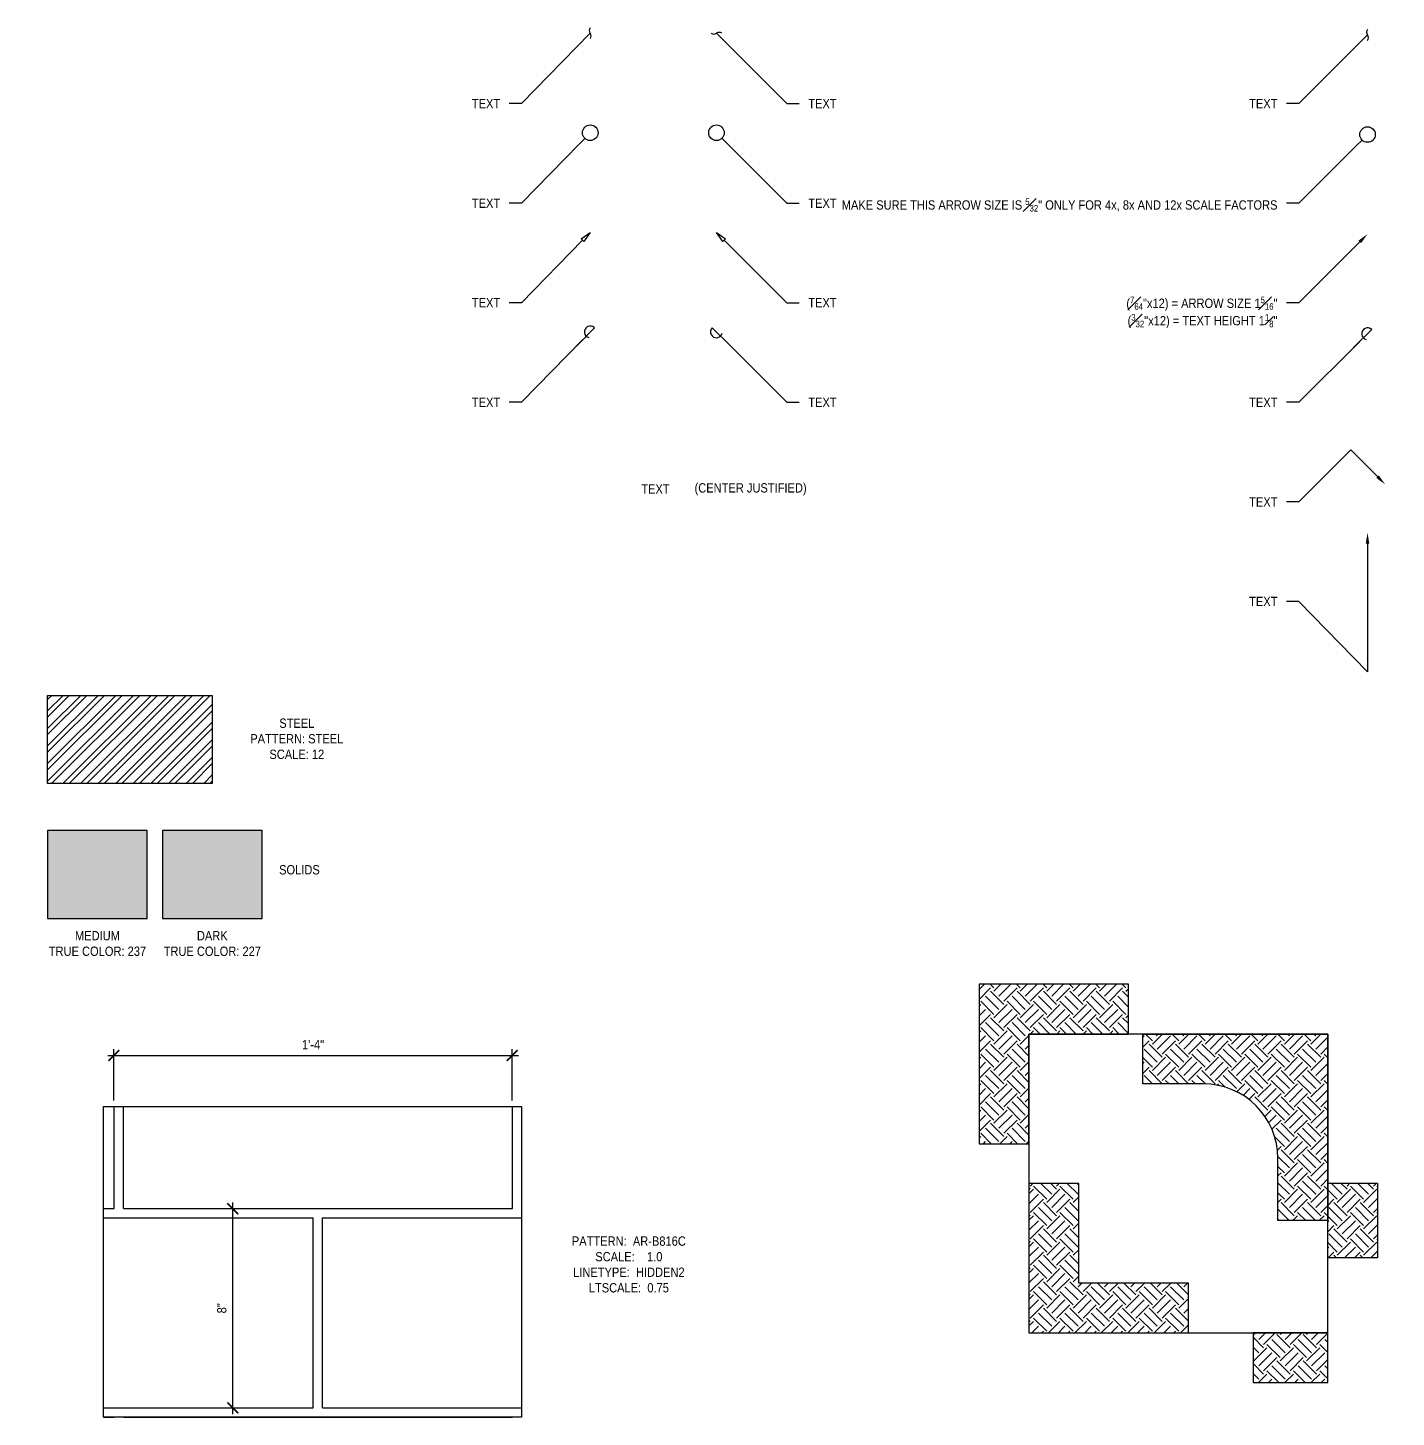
# Model space of a CAD drawing. Header units: inches. Extents: x -2661 to 42767, y -1222 to 9099.
# Drawn here: x 14910.6 to 14965.5, y 1640.1 to 1695.9 of the extents above; entities that cross this region are included whole.
import ezdxf
from ezdxf import colors
from ezdxf.entities.mleader import LeaderData, LeaderLine
from ezdxf.math import Vec2, Vec3

# ---------------------------------------------------------------- set-up
doc = ezdxf.new("R2010")
doc.units = ezdxf.units.IN
doc.header["$LTSCALE"] = 12
doc.header["$MEASUREMENT"] = 0
doc.header["$PDMODE"] = 3
doc.linetypes.add('HIDDEN2', pattern=[0.1875, 0.125, -0.0625])
doc.layers.get('0').update_dxf_attribs({"linetype": 'CONTINUOUS'})
doc.layers.get('DefPoints').update_dxf_attribs({"color": 251, "linetype": 'CONTINUOUS'})
for name, color, linetype in [('S-ANNO-DIMS', 2, 'CONTINUOUS'), ('S-ANNO-NOTE', 4, 'CONTINUOUS'), ('S-ANNO-NOTE-EXIST', 251, 'CONTINUOUS'), ('S-FNDN-WALL', 4, 'CONTINUOUS')]:
    doc.layers.add(name, color=color, linetype=linetype)
doc.layers.add('S-ANNO-NONPLOT', color=253, linetype='CONTINUOUS', plot=False, transparency=0.5)
for name, color, linetype, true_color, transparency in [('S-HATCH-SOIL', 7, 'CONTINUOUS', 0x8f8f8f, 0.8), ('S-POCHE-227', 7, 'CONTINUOUS', 0xe3e3e3, 0.8), ('S-POCHE-237', 7, 'CONTINUOUS', 0xededed, 0.8)]:
    doc.layers.add(name, color=color, linetype=linetype, true_color=true_color, transparency=transparency)
doc.layers.add('S-HATCH1', color=1, linetype='CONTINUOUS', transparency=0.5)
doc.styles.add('Arial', font='arial.ttf', dxfattribs={"width": 0.85})
doc.dimstyles.new('DIM-4_Se', dxfattribs={"dimscale": 4, "dimtxt": 0.09375, "dimasz": 0.109375, "dimexe": 0.0625, "dimexo": 0.0625, "dimgap": 0.0625, "dimtad": 1, "dimdec": 4, "dimzin": 11, "dimdsep": 46, "dimlunit": 4, "dimtxsty": 'Arial', "dimblk": 'ARCHTICK', "dimcen": 0.125, "dimdle": 0.0625, "dimclrd": 256, "dimclre": 256, "dimclrt": 4, "dimadec": 0, "dimazin": 0, "dimtfac": 0.75, "dimtdec": 4, "dimtmove": 0, "dimatfit": 3, "dimfxl": 1, "dimfrac": 1, "dimtolj": 1, "dimtzin": 0, "dimarcsym": 0})
pattern_1 = [(45, (13668.50654, 1145.5797), (7e-17, 1.06066017), [0.75, -0.75]), (45, (13668.3077, 1145.77854), (7e-17, 1.06066017), [0.75, -0.75]), (45, (13668.1088, 1145.9774), (7e-17, 1.06066017), [0.75, -0.75]), (135, (13668.1088, 1146.11), (-1.06066017, 2e-16), [0.75, -0.75]), (135, (13668.3077, 1146.3089), (-1.06066017, 2e-16), [0.75, -0.75]), (135, (13668.50654, 1146.50775), (-1.06066017, 2e-16), [0.75, -0.75])]

# ---------------------------------------------------------------- blocks, each defined once
blk = doc.blocks.new('_Integral')
at = {"color": 0, "linetype": 'ByBlock', "lineweight": -2}
for centre, start, end in [((0.44, -0.09), 102, 168), ((-0.44, 0.09), 282, 348)]:
    blk.add_arc(centre, 0.454, start, end, dxfattribs=at)
blk = doc.blocks.new('_DotBlank')
at = {"color": 0, "lineweight": -2}
blk.add_line((-0.5, 0), (-1, 0), dxfattribs=at)
blk.add_circle((0, 0), 0.5, dxfattribs=at)
blk = doc.blocks.new('_ClosedBlank')
at = {"color": 0, "linetype": 'ByBlock', "lineweight": -2}
for p, q in [((-1, 0.17), (0, 0)), ((-1, 0.17), (-1, -0.17)), ((0, 0), (-1, -0.17))]:
    blk.add_line(p, q, dxfattribs=at)
blk = doc.blocks.new('ARROW-LOOP')
at = {"color": 0}
blk.add_lwpolyline([(-1.81, 0), (0.54, 0, 1.317177), (-0.46, -0.28)], format="xyb", dxfattribs=at)
blk = doc.blocks.new('_ARCHTICK')
at = {"color": 0, "linetype": 'ByBlock', "const_width": 0.15}
blk.add_lwpolyline([(-0.5, -0.5), (0.5, 0.5)], dxfattribs=at)
blk = doc.blocks.new('*D772')
at = {"layer": 'DefPoints', "color": 0, "transparency": 16777216}
for p in [(14930.041, 1654.636), (14914.041, 1652.586), (14930.041, 1652.586)]:
    blk.add_point(p, dxfattribs=at)
at = {"layer": 'S-ANNO-DIMS', "lineweight": -2, "transparency": 16777216}
for p, q in [((14913.791, 1654.636), (14930.291, 1654.636)), ((14914.041, 1652.836), (14914.041, 1654.886)), ((14930.041, 1652.836), (14930.041, 1654.886))]:
    blk.add_line(p, q, dxfattribs=at)
at = {"layer": 'S-ANNO-DIMS', "lineweight": -2, "transparency": 16777216, "xscale": 0.4375, "yscale": 0.4375, "zscale": 0.4375, "rotation": 180}
blk.add_blockref('_ARCHTICK', (14914.041, 1654.636), dxfattribs=at)
at = {"layer": 'S-ANNO-DIMS', "lineweight": -2, "transparency": 16777216, "xscale": 0.4375, "yscale": 0.4375, "zscale": 0.4375}
blk.add_blockref('_ARCHTICK', (14930.041, 1654.636), dxfattribs=at)
at = {"layer": 'S-ANNO-DIMS', "color": 4, "transparency": 16777216, "insert": (14922.041, 1655.074), "char_height": 0.375, "attachment_point": 5, "style": 'Arial'}
blk.add_mtext('\\A1;1\'-4"', dxfattribs=at)
blk = doc.blocks.new('*D773')
at = {"layer": 'DefPoints', "color": 0, "transparency": 16777216}
for p in [(14918.817, 1648.481), (14918.817, 1648.481), (14918.817, 1640.481)]:
    blk.add_point(p, dxfattribs=at)
at = {"layer": 'S-ANNO-DIMS', "lineweight": -2, "transparency": 16777216}
blk.add_line((14918.817, 1640.231), (14918.817, 1648.731), dxfattribs=at)
at = {"layer": 'S-ANNO-DIMS', "lineweight": -2, "transparency": 16777216, "xscale": 0.4375, "yscale": 0.4375, "zscale": 0.4375}
for p, rotation in [((14918.817, 1648.481), 90), ((14918.817, 1640.481), 270)]:
    blk.add_blockref('_ARCHTICK', p, dxfattribs=dict(at, rotation=rotation))
at = {"layer": 'S-ANNO-DIMS', "color": 4, "transparency": 16777216, "insert": (14918.376, 1644.481), "char_height": 0.375, "attachment_point": 5, "rotation": 90, "style": 'Arial'}
blk.add_mtext('\\A1;8"', dxfattribs=at)

msp = doc.modelspace()

# ---------------------------------------------------------------- hatches: boundary and pattern name
at = {"layer": 'S-HATCH-SOIL'}
h = msp.add_hatch(dxfattribs=at)
h.set_pattern_fill('EARTH', color=256, scale=3, angle=45, style=0)
h.set_pattern_definition(pattern_1)
h.paths.add_polyline_path([(14950.79527, 1655.49691), (14954.79527, 1655.49691), (14954.79527, 1657.49691), (14948.79527, 1657.49691), (14948.79527, 1651.0918), (14950.79527, 1651.0918)])
h = msp.add_hatch(dxfattribs=at)
h.set_pattern_fill('EARTH', color=256, scale=3, angle=45, style=0)
h.set_pattern_definition(pattern_1)
edge = h.paths.add_edge_path()
edge.add_line((14962.79527, 1648.00847), (14960.79527, 1648.00847))
edge.add_line((14960.79527, 1648.00847), (14960.79527, 1650.49691))
edge.add_arc((14957.79527, 1650.49691), 3, 360, 450)
edge.add_line((14957.79527, 1653.49691), (14955.36752, 1653.49691))
edge.add_line((14955.36752, 1653.49691), (14955.36752, 1655.49691))
edge.add_line((14955.36752, 1655.49691), (14962.79527, 1655.49691))
edge.add_line((14962.79527, 1655.49691), (14962.79527, 1648.00847))
h = msp.add_hatch(dxfattribs=at)
h.set_pattern_fill('EARTH', color=256, scale=3, angle=45, style=0)
h.set_pattern_definition(pattern_1)
h.paths.add_polyline_path([(14952.79527, 1645.49691), (14952.79527, 1649.49691), (14950.79527, 1649.49691), (14950.79527, 1643.49691), (14957.20038, 1643.49691), (14957.20038, 1645.49691)])
h = msp.add_hatch(dxfattribs=at)
h.set_pattern_fill('EARTH', color=256, scale=3, angle=45, style=0)
h.set_pattern_definition(pattern_1)
h.paths.add_polyline_path([(14962.79527, 1649.50847), (14964.79527, 1649.50847), (14964.79527, 1646.50847), (14962.79527, 1646.50847)])
h = msp.add_hatch(dxfattribs=at)
h.set_pattern_fill('EARTH', color=256, scale=3, angle=45, style=0)
h.set_pattern_definition([(45, (13671.5181, 1145.5797), (7e-17, 1.06066017), [0.75, -0.75]), (45, (13671.3192, 1145.77854), (7e-17, 1.06066017), [0.75, -0.75]), (45, (13671.12035, 1145.9774), (7e-17, 1.06066017), [0.75, -0.75]), (135, (13671.12035, 1146.11), (-1.06066017, 2e-16), [0.75, -0.75]), (135, (13671.3192, 1146.3089), (-1.06066017, 2e-16), [0.75, -0.75]), (135, (13671.5181, 1146.50775), (-1.06066017, 2e-16), [0.75, -0.75])])
h.paths.add_polyline_path([(14959.79527, 1643.49691), (14959.79527, 1641.49691), (14962.79527, 1641.49691), (14962.79527, 1643.49691)])
at = {"layer": 'S-HATCH1'}
h = msp.add_hatch(dxfattribs=at)
h.set_pattern_fill('STEEL', color=256, scale=4, style=0)
h.set_pattern_definition([(45, (13721.21454, 1152.64926), (-0.3535534, 0.3535534), []), (45, (13721.21454, 1152.89926), (-0.3535534, 0.3535534), [])])
h.paths.add_polyline_path([(14911.38027, 1669.10521), (14917.99323, 1669.10521), (14917.99323, 1665.56133), (14911.38027, 1665.56133)])
at = {"layer": 'S-HATCH1', "linetype": 'HIDDEN2', "ltscale": 0.75}
h = msp.add_hatch(dxfattribs=at)
h.set_pattern_fill('AR-B816C', color=256, style=0)
h.set_pattern_definition([(0, (14930.416, 1640.1065), (8, 8), [15.625, -0.375]), (0, (14922.416, 1640.4815), (8, 8), [15.625, -0.375]), (90, (14930.416, 1640.1065), (-8, 8), [-8.375, 7.625]), (90, (14930.041, 1640.1065), (-8, 8), [-8.375, 7.625])])
h.paths.add_polyline_path([(14913.62048, 1652.5864), (14930.41583, 1652.5864), (14930.41583, 1640.10649), (14913.62048, 1640.10649)])
at = {"layer": 'S-POCHE-227'}
h = msp.add_hatch(color=256, dxfattribs=at)
h.dxf.hatch_style = 1
h.paths.add_polyline_path([(14915.99323, 1660.135), (14919.99323, 1660.135), (14919.99323, 1663.67888), (14915.99323, 1663.67888)])
at = {"layer": 'S-POCHE-237'}
h = msp.add_hatch(color=256, dxfattribs=at)
h.dxf.hatch_style = 1
h.paths.add_polyline_path([(14911.38027, 1663.67888), (14911.38027, 1660.135), (14915.38027, 1660.135), (14915.38027, 1663.67888)])

# ---------------------------------------------------------------- linework, layer by layer
at = {"layer": 'S-ANNO-NONPLOT', "linetype": 'ByBlock'}
for p, q in [((14955.36752, 1655.49691), (14962.79527, 1655.49691)), ((14962.79527, 1655.49691), (14962.79527, 1648.00847))]:
    msp.add_line(p, q, dxfattribs=at)
for points in [[(14911.38027, 1669.10521), (14917.99323, 1669.10521), (14917.99323, 1665.56133), (14911.38027, 1665.56133)], [(14911.38027, 1663.67888), (14911.38027, 1660.135), (14915.38027, 1660.135), (14915.38027, 1663.67888), (14911.38027, 1663.67888)], [(14915.99323, 1660.135), (14919.99323, 1660.135), (14919.99323, 1663.67888), (14915.99323, 1663.67888), (14915.99323, 1660.135)], [(14913.62048, 1652.5864), (14930.41583, 1652.5864), (14930.41583, 1640.10649), (14913.62048, 1640.10649)], [(14962.79527, 1649.50847), (14964.79527, 1649.50847), (14964.79527, 1646.50847), (14962.79527, 1646.50847)], [(14959.79527, 1643.49691), (14959.79527, 1641.49691), (14962.79527, 1641.49691), (14962.79527, 1643.49691)]]:
    msp.add_lwpolyline(points, close=True, dxfattribs=at)
for points in [[(14950.79527, 1655.49691), (14954.79527, 1655.49691), (14954.79527, 1657.49691), (14948.79527, 1657.49691), (14948.79527, 1651.0918), (14950.79527, 1651.0918), (14950.79527, 1655.49691)], [(14952.79527, 1645.49691), (14952.79527, 1649.49691), (14950.79527, 1649.49691), (14950.79527, 1643.49691), (14957.20038, 1643.49691), (14957.20038, 1645.49691), (14952.79527, 1645.49691)]]:
    msp.add_lwpolyline(points, dxfattribs=at)
msp.add_lwpolyline([(14962.79527, 1648.00847), (14960.79527, 1648.00847), (14960.79527, 1650.49691, 0.41421356), (14957.79527, 1653.49691), (14955.36752, 1653.49691), (14955.36752, 1655.49691), (14962.79527, 1655.49691), (14962.79527, 1648.00847)], format="xyb", dxfattribs=at)
at = {"layer": 'S-FNDN-WALL', "linetype": 'Continuous'}
msp.add_lwpolyline([(14950.79527, 1655.49691), (14950.79527, 1643.49691), (14962.79527, 1643.49691), (14962.79527, 1655.49691)], close=True, dxfattribs=at)

# ---------------------------------------------------------------- texts
at = {"layer": 'S-ANNO-NOTE', "color": 191, "insert": (14937.36289, 1677.38408), "char_height": 0.375, "width": 5.2403819, "attachment_point": 4, "style": 'Arial'}
msp.add_mtext('(CENTER JUSTIFIED)', dxfattribs=at)
at = {"layer": 'S-ANNO-NOTE', "char_height": 0.375, "width": 9.8075582, "attachment_point": 5, "style": 'Arial'}
for s, insert in [('STEEL\\PPATTERN:^ISTEEL \\PSCALE:^I12', (14921.38796, 1667.35914)), ('SOLIDS', (14921.49323, 1662.09591)), ('MEDIUM \\PTRUE COLOR: 237', (14913.38027, 1659.135)), ('DARK\\PTRUE COLOR: 227', (14917.99323, 1659.135)), ('PATTERN:  AR-B816C\\PSCALE:    1.0\\PLINETYPE:  HIDDEN2\\PLTSCALE:  0.75', (14934.72429, 1646.24103))]:
    msp.add_mtext(s, dxfattribs=dict(at, insert=insert))
at = {"layer": 'S-ANNO-NOTE-EXIST', "insert": (14935.79365, 1677.39301), "char_height": 0.375, "width": 2.9724288, "attachment_point": 5, "style": 'Arial'}
msp.add_mtext('TEXT', dxfattribs=at)

# ---------------------------------------------------------------- dimensions: what is measured, and where the dimension line sits
at = {"layer": 'S-ANNO-DIMS'}
for base, p1, p2, angle, picture, middle in [((14930.04083, 1654.63571), (14914.04083, 1652.5864), (14930.04083, 1652.5864), 180, '*D772', (14922.04083, 1655.07398)), ((14918.81719, 1648.48149), (14918.81719, 1640.48149), (14918.81719, 1648.48149), 270, '*D773', (14918.37573, 1644.48149))]:
    dim = msp.add_linear_dim(base=base, p1=p1, p2=p2, angle=angle, dimstyle='DIM-4_Se', dxfattribs=at)
    dim.commit()
    dim.dimension.update_dxf_attribs({"geometry": picture, "text_midpoint": middle})

# ---------------------------------------------------------------- leaders
at = {"layer": 'S-ANNO-NOTE'}
ml = msp.add_multileader_mtext('Standard', dxfattribs=at)
ml.set_content('TEXT', color=4, style='Arial')
ml.set_leader_properties(color=2)
ml.set_arrow_properties(name='INTEGRAL')
ml.build(insert=Vec2(0, 0))
ml.multileader.update_dxf_attribs({"dogleg_length": 0.36, "arrow_head_size": 0.4375, "scale": 4})
ctx = ml.context
ctx.base_point, ctx.scale, ctx.char_height, ctx.arrow_head_size, ctx.landing_gap_size, ctx.plane_origin = Vec3(14959.29731, 1692.87612), 4, 0.375, 0.4375, 0.36, Vec3(15006.64701, 1991.21094)
ctx.text_align_type = 2
notes = []
notes.append((ctx, [(0, (1, 1, 0), (14961.63598, 1692.87612), (-1, 0), 0.5, [(0, [(14964.39306, 1695.6332)], 0, [])])]))
ctx.mtext.insert, ctx.mtext.width, ctx.mtext.alignment, ctx.mtext.flow_direction = Vec3(14960.77598, 1693.06362), 8, 3, 5
ml = msp.add_multileader_mtext('Standard', dxfattribs=at)
ml.set_content('\\A1;{\\C4;MAKE SURE THIS ARROW SIZE IS \\H0.7x;\\S5#32;\\H1.4286x;" ONLY FOR 4x, 8x AND 12x SCALE FACTORS}', color=4, style='Arial')
ml.set_leader_properties(color=2)
ml.set_arrow_properties(name='DOTBLANK')
ml.build(insert=Vec2(0, 0))
ml.multileader.update_dxf_attribs({"dogleg_length": 0.36, "arrow_head_size": 0.625, "scale": 4})
ctx = ml.context
ctx.base_point, ctx.scale, ctx.char_height, ctx.arrow_head_size, ctx.landing_gap_size, ctx.plane_origin = Vec3(14952.51291, 1688.87612), 4, 0.375, 0.625, 0.36, Vec3(15006.64701, 1987.21094)
ctx.text_align_type = 2
notes.append((ctx, [(0, (1, 1, 0), (14961.63598, 1688.87612), (-1, 0), 0.5, [(0, [(14964.39306, 1691.6332)], 0, [])])]))
ctx.mtext.insert, ctx.mtext.width, ctx.mtext.defined_height, ctx.mtext.alignment, ctx.mtext.flow_direction = Vec3(14960.77598, 1689.06682), 8, 1.25809, 3, 5
ml = msp.add_multileader_mtext('Standard', dxfattribs=at)
ml.set_content('\\A1;{\\C4;(\\H0.7x;\\S7#64;\\H1.4286x;"x12) = ARROW SIZE 1\\H0.7x;\\S5#16;\\H1.4286x;"\\P(\\H0.7x;\\S3#32;\\H1.4286x;"x12) = TEXT HEIGHT 1\\H0.7x;\\S1#8;\\H1.4286x;"}', color=4, style='Arial')
ml.set_leader_properties(color=2)
ml.build(insert=Vec2(0, 0))
ml.multileader.update_dxf_attribs({"dogleg_length": 0.36, "arrow_head_size": 0.4375, "scale": 4})
ctx = ml.context
ctx.base_point, ctx.scale, ctx.char_height, ctx.arrow_head_size, ctx.landing_gap_size, ctx.plane_origin = Vec3(14954.31833, 1684.87612), 4, 0.375, 0.4375, 0.36, Vec3(15006.64701, 1983.21094)
ctx.text_align_type = 2
notes.append((ctx, [(0, (1, 1, 0), (14961.63598, 1684.87612), (-1, 0), 0.5, [(0, [(14964.39306, 1687.6332)], 0, [])])]))
ctx.mtext.insert, ctx.mtext.width, ctx.mtext.alignment, ctx.mtext.flow_direction = Vec3(14960.77598, 1685.11875), 8, 3, 5
ml = msp.add_multileader_mtext('Standard', dxfattribs=at)
ml.set_content('TEXT', color=4, style='Arial')
ml.set_leader_properties(color=2)
ml.set_arrow_properties(name='ARROW-LOOP')
ml.build(insert=Vec2(0, 0))
ml.multileader.update_dxf_attribs({"dogleg_length": 0.36, "arrow_head_size": 0.4375, "scale": 4})
ctx = ml.context
ctx.base_point, ctx.scale, ctx.char_height, ctx.arrow_head_size, ctx.landing_gap_size, ctx.plane_origin = Vec3(14959.29731, 1680.87612), 4, 0.375, 0.4375, 0.36, Vec3(15006.64701, 1979.21094)
ctx.text_align_type = 2
notes.append((ctx, [(0, (1, 1, 0), (14961.63598, 1680.87612), (-1, 0), 0.5, [(0, [(14964.39306, 1683.6332)], 0, [])])]))
ctx.mtext.insert, ctx.mtext.width, ctx.mtext.alignment, ctx.mtext.flow_direction = Vec3(14960.77598, 1681.06362), 8, 3, 5
ml = msp.add_multileader_mtext('Standard', dxfattribs=at)
ml.set_content('TEXT', color=4, style='Arial')
ml.set_leader_properties(color=2)
ml.build(insert=Vec2(0, 0))
ml.multileader.update_dxf_attribs({"dogleg_length": 21.88349, "arrow_head_size": 0.4375, "scale": 4})
ctx = ml.context
ctx.base_point, ctx.scale, ctx.char_height, ctx.arrow_head_size, ctx.landing_gap_size, ctx.plane_origin = Vec3(14959.29731, 1676.87612), 4, 0.375, 0.4375, 0.36, Vec3(15017.45563, 2116.93717)
ctx.text_align_type = 2
notes.append((ctx, [(0, (1, 1, 0), (14961.63598, 1676.87612), (-1, 0), 0.5, [(0, [(14965.10016, 1677.58323), (14963.72162, 1678.96177)], 0, [])])]))
ctx.mtext.insert, ctx.mtext.width, ctx.mtext.alignment, ctx.mtext.flow_direction = Vec3(14960.77598, 1677.06362), 8, 3, 5
ml = msp.add_multileader_mtext('Standard', dxfattribs=at)
ml.set_content('TEXT', color=4, style='Arial')
ml.set_leader_properties(color=2)
ml.build(insert=Vec2(0, 0))
ml.multileader.update_dxf_attribs({"dogleg_length": 0.36, "arrow_head_size": 0.4375, "scale": 4})
ctx = ml.context
ctx.base_point, ctx.scale, ctx.char_height, ctx.arrow_head_size, ctx.landing_gap_size, ctx.plane_origin = Vec3(14959.29731, 1672.87612), 4, 0.375, 0.4375, 0.36, Vec3(15006.64701, 1971.21094)
ctx.text_align_type = 2
notes.append((ctx, [(0, (1, 1, 0), (14961.63598, 1672.87612), (-1, 0), 0.5, [(1, [(14964.39306, 1675.6332), (14964.39306, 1670.04769)], 0, [])])]))
ctx.mtext.insert, ctx.mtext.width, ctx.mtext.alignment, ctx.mtext.flow_direction = Vec3(14960.77598, 1673.06362), 8, 3, 5
at = {"layer": 'S-ANNO-NOTE-EXIST'}
ml = msp.add_multileader_mtext('Standard', dxfattribs=at)
ml.set_content('{\\C256;TEXT}', color=4, style='Arial')
ml.set_leader_properties(color=256)
ml.set_arrow_properties(name='INTEGRAL')
ml.build(insert=Vec2(0, 0))
ml.multileader.update_dxf_attribs({"dogleg_length": 0.36, "arrow_head_size": 0.4375, "scale": 4})
ctx = ml.context
ctx.base_point, ctx.scale, ctx.char_height, ctx.arrow_head_size, ctx.landing_gap_size, ctx.plane_origin = Vec3(14928.07721, 1692.87612), 4, 0.375, 0.4375, 0.36, Vec3(14974.05132, 1991.21094)
ctx.text_align_type = 2
notes.append((ctx, [(0, (1, 1, 0), (14930.41588, 1692.87612), (-1, 0), 0.5, [(0, [(14933.17296, 1695.70455)], 0, [])])]))
ctx.mtext.insert, ctx.mtext.width, ctx.mtext.alignment, ctx.mtext.flow_direction = Vec3(14929.55588, 1693.06362), 8, 3, 5
ml = msp.add_multileader_mtext('Standard', dxfattribs=at)
ml.set_content('{\\C256;TEXT}', color=4, style='Arial')
ml.set_leader_properties(color=256)
ml.set_arrow_properties(name='INTEGRAL')
ml.build(insert=Vec2(0, 0))
ml.multileader.update_dxf_attribs({"dogleg_length": 0.36, "arrow_head_size": 0.4375, "scale": 4})
ctx = ml.context
ctx.base_point, ctx.scale, ctx.char_height, ctx.arrow_head_size, ctx.landing_gap_size, ctx.plane_origin = Vec3(14941.57125, 1692.87612), 4, 0.375, 0.4375, 0.36, Vec3(14895.98887, 1991.21094)
notes.append((ctx, [(0, (1, 1, 0), (14941.07125, 1692.87612), (1, 0), 0.5, [(0, [(14938.24282, 1695.70455)], 0, [])])]))
ctx.mtext.insert, ctx.mtext.width, ctx.mtext.flow_direction = Vec3(14941.93125, 1693.06362), 8, 5
ml = msp.add_multileader_mtext('Standard', dxfattribs=at)
ml.set_content('{\\C256;TEXT}', color=4, style='Arial')
ml.set_leader_properties(color=256)
ml.set_arrow_properties(name='DOTBLANK')
ml.build(insert=Vec2(0, 0))
ml.multileader.update_dxf_attribs({"dogleg_length": 0.36, "arrow_head_size": 0.625, "scale": 4})
ctx = ml.context
ctx.base_point, ctx.scale, ctx.char_height, ctx.arrow_head_size, ctx.landing_gap_size, ctx.plane_origin = Vec3(14928.07721, 1688.87612), 4, 0.375, 0.625, 0.36, Vec3(14974.05132, 1987.21094)
ctx.text_align_type = 2
notes.append((ctx, [(0, (1, 1, 0), (14930.41588, 1688.87612), (-1, 0), 0.5, [(0, [(14933.17296, 1691.70455)], 0, [])])]))
ctx.mtext.insert, ctx.mtext.width, ctx.mtext.alignment, ctx.mtext.flow_direction = Vec3(14929.55588, 1689.06362), 8, 3, 5
ml = msp.add_multileader_mtext('Standard', dxfattribs=at)
ml.set_content('{\\C256;TEXT}', color=4, style='Arial')
ml.set_leader_properties(color=256)
ml.set_arrow_properties(name='DOTBLANK')
ml.build(insert=Vec2(0, 0))
ml.multileader.update_dxf_attribs({"dogleg_length": 0.36, "arrow_head_size": 0.625, "scale": 4})
ctx = ml.context
ctx.base_point, ctx.scale, ctx.char_height, ctx.arrow_head_size, ctx.landing_gap_size, ctx.plane_origin = Vec3(14941.57125, 1688.87612), 4, 0.375, 0.625, 0.36, Vec3(14895.98887, 1987.21094)
notes.append((ctx, [(0, (1, 1, 0), (14941.07125, 1688.87612), (1, 0), 0.5, [(0, [(14938.24282, 1691.70455)], 0, [])])]))
ctx.mtext.insert, ctx.mtext.width, ctx.mtext.flow_direction = Vec3(14941.93125, 1689.06362), 8, 5
ml = msp.add_multileader_mtext('Standard', dxfattribs=at)
ml.set_content('{\\C256;TEXT}', color=4, style='Arial')
ml.set_leader_properties(color=256)
ml.set_arrow_properties(name='CLOSEDBLANK')
ml.build(insert=Vec2(0, 0))
ml.multileader.update_dxf_attribs({"dogleg_length": 0.36, "arrow_head_size": 0.4375, "scale": 4})
ctx = ml.context
ctx.base_point, ctx.scale, ctx.char_height, ctx.arrow_head_size, ctx.landing_gap_size, ctx.plane_origin = Vec3(14928.07721, 1684.87612), 4, 0.375, 0.4375, 0.36, Vec3(14974.05132, 1983.21094)
ctx.text_align_type = 2
notes.append((ctx, [(0, (1, 1, 0), (14930.41588, 1684.87612), (-1, 0), 0.5, [(0, [(14933.17296, 1687.70455)], 0, [])])]))
ctx.mtext.insert, ctx.mtext.width, ctx.mtext.alignment, ctx.mtext.flow_direction = Vec3(14929.55588, 1685.06362), 8, 3, 5
ml = msp.add_multileader_mtext('Standard', dxfattribs=at)
ml.set_content('{\\C256;TEXT}', color=4, style='Arial')
ml.set_leader_properties(color=256)
ml.set_arrow_properties(name='CLOSEDBLANK')
ml.build(insert=Vec2(0, 0))
ml.multileader.update_dxf_attribs({"dogleg_length": 0.36, "arrow_head_size": 0.4375, "scale": 4})
ctx = ml.context
ctx.base_point, ctx.scale, ctx.char_height, ctx.arrow_head_size, ctx.landing_gap_size, ctx.plane_origin = Vec3(14941.57125, 1684.87612), 4, 0.375, 0.4375, 0.36, Vec3(14895.98887, 1983.21094)
notes.append((ctx, [(0, (1, 1, 0), (14941.07125, 1684.87612), (1, 0), 0.5, [(0, [(14938.24282, 1687.70455)], 0, [])])]))
ctx.mtext.insert, ctx.mtext.width, ctx.mtext.flow_direction = Vec3(14941.93125, 1685.06362), 8, 5
ml = msp.add_multileader_mtext('Standard', dxfattribs=at)
ml.set_content('{\\C256;TEXT}', color=4, style='Arial')
ml.set_leader_properties(color=256)
ml.set_arrow_properties(name='ARROW-LOOP')
ml.build(insert=Vec2(0, 0))
ml.multileader.update_dxf_attribs({"dogleg_length": 0.36, "arrow_head_size": 0.4375, "scale": 4})
ctx = ml.context
ctx.base_point, ctx.scale, ctx.char_height, ctx.arrow_head_size, ctx.landing_gap_size, ctx.plane_origin = Vec3(14928.07721, 1680.87612), 4, 0.375, 0.4375, 0.36, Vec3(14974.05132, 1979.21094)
ctx.text_align_type = 2
notes.append((ctx, [(0, (1, 1, 0), (14930.41588, 1680.87612), (-1, 0), 0.5, [(0, [(14933.17296, 1683.70455)], 0, [])])]))
ctx.mtext.insert, ctx.mtext.width, ctx.mtext.alignment, ctx.mtext.flow_direction = Vec3(14929.55588, 1681.06362), 8, 3, 5
ml = msp.add_multileader_mtext('Standard', dxfattribs=at)
ml.set_content('{\\C256;TEXT}', color=4, style='Arial')
ml.set_leader_properties(color=256)
ml.set_arrow_properties(name='ARROW-LOOP')
ml.build(insert=Vec2(0, 0))
ml.multileader.update_dxf_attribs({"dogleg_length": 0.36, "arrow_head_size": 0.4375, "scale": 4})
ctx = ml.context
ctx.base_point, ctx.scale, ctx.char_height, ctx.arrow_head_size, ctx.landing_gap_size, ctx.plane_origin = Vec3(14941.57125, 1680.87612), 4, 0.375, 0.4375, 0.36, Vec3(14895.98887, 1979.21094)
notes.append((ctx, [(0, (1, 1, 0), (14941.07125, 1680.87612), (1, 0), 0.5, [(0, [(14938.24282, 1683.70455)], 0, [])])]))
ctx.mtext.insert, ctx.mtext.width, ctx.mtext.flow_direction = Vec3(14941.93125, 1681.06362), 8, 5
for ctx, leaders in notes:
    for number, flags, end, landing, length, lines in leaders:
        leader = LeaderData()
        leader.index, (leader.has_last_leader_line, leader.has_dogleg_vector, leader.attachment_direction) = number, flags
        leader.last_leader_point, leader.dogleg_vector, leader.dogleg_length = Vec3(end), Vec3(landing), length
        for number, points, colour, breaks in lines:
            line = LeaderLine()
            line.index, line.vertices, line.color, line.breaks = number, Vec3.list(points), colors.encode_raw_color(colour), breaks
            leader.lines.append(line)
        ctx.leaders.append(leader)

doc.saveas('drawing.dxf')
